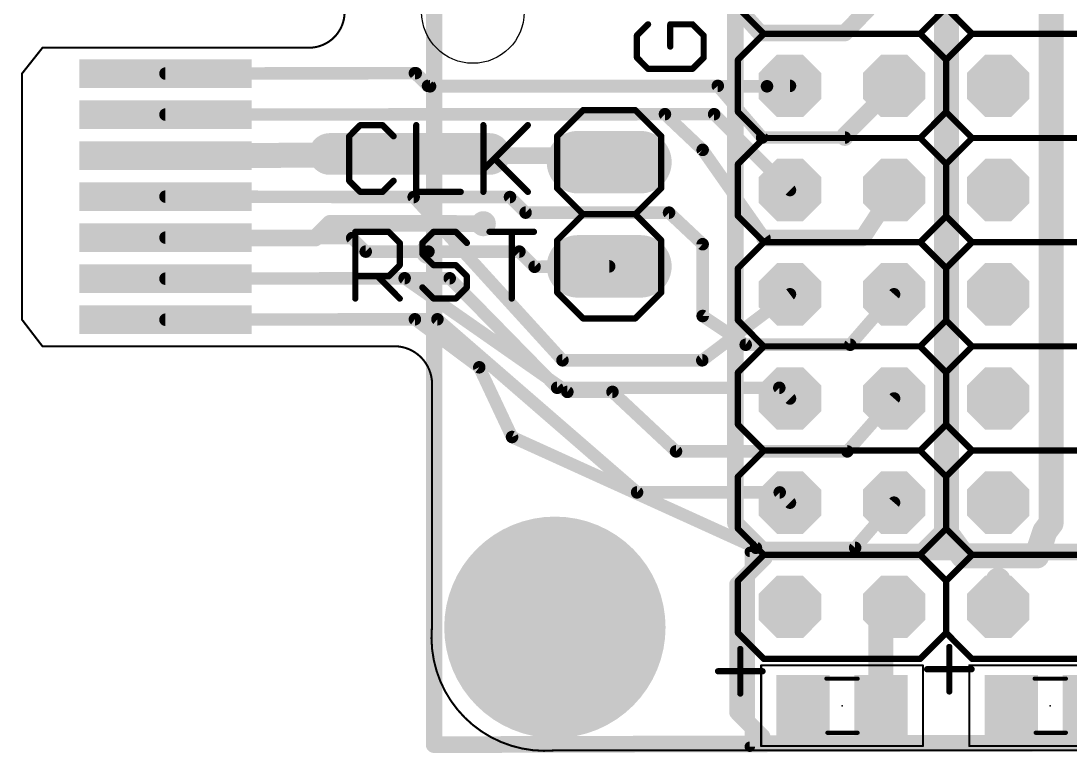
# Model space of a CAD drawing. Extents: x 0.7 to 92.9, y 0.2 to 40.4.
# Drawn here: x 0.72 to 26.31, y 0.25 to 18.09 of the extents above; entities that cross this region are included whole.
import ezdxf

# ---------------------------------------------------------------- set-up
doc = ezdxf.new("R2010")
doc.units = 0
for name, color, linetype in [('1', 14, 'CONTINUOUS'), ('16', 174, 'CONTINUOUS'), ('17', 94, 'CONTINUOUS'), ('18', 94, 'CONTINUOUS'), ('20', 178, 'CONTINUOUS'), ('21', 250, 'CONTINUOUS'), ('23', 178, 'CONTINUOUS'), ('39', 14, 'CONTINUOUS'), ('51', 250, 'CONTINUOUS')]:
    doc.layers.add(name, color=color, linetype=linetype)

# ---------------------------------------------------------------- blocks, each defined once
blk = doc.blocks.new('RECT')
blk.add_solid([(-0.5, -0.5), (0.5, -0.5), (-0.5, 0.5), (0.5, 0.5)])
blk = doc.blocks.new('OCTAGONP')
at = {"const_width": 0.5}
blk.add_lwpolyline([(-0.25, -0.1036), (-0.25, 0.1036), (-0.1036, 0.25), (0.1036, 0.25), (0.25, 0.1036), (0.25, -0.1036), (0.1036, -0.25), (-0.1036, -0.25), (-0.25, -0.1036), (-0.25, 0.1036)], dxfattribs=at)
blk = doc.blocks.new('LONGP100')
at = {"const_width": 1}
blk.add_lwpolyline([(-0.5, 0), (0.5, 0)], dxfattribs=at)
at = {"const_width": 0.5}
for points in [[(-0.5, 0.25, 1), (-0.5, -0.25)], [(0.5, -0.25, 1), (0.5, 0.25)]]:
    blk.add_lwpolyline(points, format="xyb", dxfattribs=at)
blk = doc.blocks.new('ROUNDP')
at = {"const_width": 0.5}
blk.add_lwpolyline([(0, -0.25, 1), (0, 0.25, 1), (0, -0.25)], format="xyb", dxfattribs=at)
blk = doc.blocks.new('ROUNDV')
at = {"const_width": 0.5}
blk.add_lwpolyline([(0, -0.25, 1), (0, 0.25, 1), (0, -0.25)], format="xyb", dxfattribs=at)

msp = doc.modelspace()

# ---------------------------------------------------------------- linework, layer by layer
at = {"layer": '1'}
for points, const_width in [([(23.3, 30.45), (23.3, 5.6)], 0.6096), ([(25.85, 5.85), (25.85, 30.15)], 0.6096), ([(20.82, 17.8), (22.02, 19.05)], 0.4064), ([(18.3, 18.3), (18.75, 17.8)], 0.4064), ([(18.75, 17.8), (20.82, 17.8)], 0.4064), ([(4.245, 16.81), (10.33, 16.82)], 0.3048), ([(10.33, 16.82), (10.65, 16.51)], 0.3048), ([(10.65, 16.51), (17.72, 16.51)], 0.3048), ([(17.72, 16.51), (18.8, 15.25)], 0.3048), ([(20.82, 15.31), (22.02, 16.51)], 0.4064), ([(4.245, 15.81), (16.43, 15.82)], 0.3048), ([(16.43, 15.82), (17.35, 14.95)], 0.3048), ([(18.8, 15.25), (20.82, 15.25)], 0.3048), ([(20.82, 15.25), (20.82, 15.31)], 0.4064), ([(17.35, 14.95), (18.86, 12.8)], 0.3048), ([(4.245, 14.81), (13.28, 14.81)], 0.4064), ([(13.28, 14.81), (14.91, 14.81)], 0.4064), ([(14.91, 14.81), (15.07, 14.65)], 0.4064), ([(21.25, 12.8), (22.02, 13.97)], 0.4064), ([(4.245, 13.81), (12.65, 13.8)], 0.3048), ([(12.65, 13.8), (13.03, 13.42)], 0.3048), ([(13.03, 13.42), (16.53, 13.42)], 0.3048), ([(16.53, 13.42), (17.35, 12.65)], 0.3048), ([(7.9, 12.8), (8.26, 13.16)], 0.4064), ([(8.26, 13.16), (10.74, 13.16)], 0.4064), ([(10.74, 13.16), (12, 13.15)], 0.4064), ([(4.245, 12.81), (7.9, 12.8)], 0.4064), ([(17.35, 12.65), (17.35, 10.9)], 0.3048), ([(18.86, 12.8), (21.25, 12.8)], 0.4064), ([(10.66, 12.47), (12.88, 12.47)], 0.3048), ([(12.88, 12.47), (13.25, 12.1)], 0.3048), ([(13.25, 12.1), (15.07, 12.11)], 0.3048), ([(4.245, 11.81), (10.08, 11.82)], 0.3048), ([(10.08, 11.82), (14.05, 9.05)], 0.3048), ([(20.95, 10.2), (22.02, 11.43)], 0.3048), ([(17.35, 10.9), (18.4, 10.2)], 0.3048), ([(4.245, 10.81), (10.33, 10.82)], 0.3048), ([(10.33, 10.82), (11.9, 9.65)], 0.3048), ([(18.4, 10.2), (20.95, 10.2)], 0.3048), ([(11.9, 9.65), (12.7, 7.95)], 0.3048), ([(14.05, 9.05), (15.15, 9.05)], 0.3048), ([(15.15, 9.05), (16.7, 7.6)], 0.3048), ([(20.88, 7.6), (22.02, 8.89)], 0.3048), ([(12.7, 7.95), (18.65, 5.25)], 0.3048), ([(16.7, 7.6), (20.88, 7.6)], 0.3048), ([(21.07, 5.25), (22.02, 6.35)], 0.3048), ([(25.85, 5.85), (25.7, 5.65)], 0.6096), ([(23.7, 5.05), (23.3, 5.6)], 0.6096), ([(25.7, 5.65), (25.5, 5.05)], 0.6096), ([(18.5, 5.15), (43.88, 5.25)], 0.254), ([(18.65, 5.25), (21.07, 5.25)], 0.3048), ([(18.5, 0.4), (18.5, 5.15)], 0.254), ([(25.5, 5.05), (23.7, 5.05)], 0.6096), ([(24.56, 3.81), (24.56, 4.46)], 0.6096), ([(21.7, 3.49), (22.02, 3.81)], 0.6096), ([(21.7, 1.4), (21.7, 3.49)], 0.6096), ([(43.88, 0.5), (18.5, 0.4)], 0.254)]:
    msp.add_lwpolyline(points, dxfattribs=dict(at, const_width=const_width))
for points, const_width in [([(18.75, 17.9016, 1), (18.75, 17.6984)], 0.2032), ([(18.6745, 17.732, 1), (18.8255, 17.868)], 0.2032), ([(20.7467, 17.8704, 1), (20.8933, 17.7296)], 0.2032), ([(20.82, 17.6984, 1), (20.82, 17.9016)], 0.2032), ([(4.2449, 16.8862, 1), (4.2451, 16.7338)], 0.1524), ([(10.383, 16.8747, 1), (10.277, 16.7653)], 0.1524), ([(10.3301, 16.7438, 1), (10.3299, 16.8962)], 0.1524), ([(10.65, 16.5862, 1), (10.65, 16.4338)], 0.1524), ([(10.597, 16.4553, 1), (10.703, 16.5647)], 0.1524), ([(17.7779, 16.5596, 1), (17.6621, 16.4604)], 0.1524), ([(17.72, 16.4338, 1), (17.72, 16.5862)], 0.1524), ([(22.0918, 16.4382, 1), (21.9482, 16.5818)], 0.2032), ([(4.2449, 15.8862, 1), (4.2451, 15.7338)], 0.1524), ([(16.4824, 15.8754, 1), (16.3776, 15.7646)], 0.1524), ([(16.4301, 15.7438, 1), (16.4299, 15.8962)], 0.1524), ([(18.8, 15.3262, 1), (18.8, 15.1738)], 0.1524), ([(18.7421, 15.2004, 1), (18.8579, 15.2996)], 0.1524), ([(20.9216, 15.31, 1), (20.7184, 15.31)], 0.2032), ([(20.7482, 15.3818, 1), (20.8918, 15.2382)], 0.2032), ([(20.82, 15.1738, 1), (20.82, 15.3262)], 0.1524), ([(17.4124, 14.9938, 1), (17.2876, 14.9062)], 0.1524), ([(20.7184, 15.25, 1), (20.9216, 15.25)], 0.2032), ([(4.245, 14.9116, 1), (4.245, 14.7084)], 0.2032), ([(13.28, 14.9116, 1), (13.28, 14.7084)], 0.2032), ([(13.28, 14.7084, 1), (13.28, 14.9116)], 0.2032), ([(14.9818, 14.8818, 1), (14.8382, 14.7382)], 0.2032), ([(14.91, 14.7084, 1), (14.91, 14.9116)], 0.2032), ([(17.2976, 14.8946, 1), (17.4024, 15.0054)], 0.1524), ([(14.9982, 14.5782, 1), (15.1418, 14.7218)], 0.2032), ([(22.1049, 13.9141, 1), (21.9351, 14.0259)], 0.2032), ([(4.2451, 13.8862, 1), (4.2449, 13.7338)], 0.1524), ([(12.7039, 13.8539, 1), (12.5961, 13.7461)], 0.1524), ([(12.6499, 13.7238, 1), (12.6501, 13.8762)], 0.1524), ([(13.03, 13.4962, 1), (13.03, 13.3438)], 0.1524), ([(16.5822, 13.4755, 1), (16.4778, 13.3645)], 0.1524), ([(16.53, 13.3438, 1), (16.53, 13.4962)], 0.1524), ([(8.26, 13.2616, 1), (8.26, 13.0584)], 0.2032), ([(8.3318, 13.0882, 1), (8.1882, 13.2318)], 0.2032), ([(10.7408, 13.2616, 1), (10.7392, 13.0584)], 0.2032), ([(10.74, 13.0584, 1), (10.74, 13.2616)], 0.2032), ([(11.9992, 13.0484, 1), (12.0008, 13.2516)], 0.2032), ([(12.9761, 13.3661, 1), (13.0839, 13.4739)], 0.1524), ([(4.2453, 12.9116, 1), (4.2447, 12.7084)], 0.2032), ([(7.8282, 12.8718, 1), (7.9718, 12.7282)], 0.2032), ([(7.8997, 12.6984, 1), (7.9003, 12.9016)], 0.2032), ([(17.4262, 12.65, 1), (17.2738, 12.65)], 0.1524), ([(18.86, 12.9016, 1), (18.86, 12.6984)], 0.2032), ([(18.7976, 12.7562, 1), (18.9224, 12.8438)], 0.1524), ([(21.1651, 12.8559, 1), (21.3349, 12.7441)], 0.2032), ([(21.25, 12.6984, 1), (21.25, 12.9016)], 0.2032), ([(10.66, 12.5462, 1), (10.66, 12.3938)], 0.1524), ([(12.9339, 12.5239, 1), (12.8261, 12.4161)], 0.1524), ([(12.88, 12.3938, 1), (12.88, 12.5462)], 0.1524), ([(17.2978, 12.5945, 1), (17.4022, 12.7055)], 0.1524), ([(13.2496, 12.1762, 1), (13.2504, 12.0238)], 0.1524), ([(13.1961, 12.0461, 1), (13.3039, 12.1539)], 0.1524), ([(15.0704, 12.0338, 1), (15.0696, 12.1862)], 0.1524), ([(4.2449, 11.8862, 1), (4.2451, 11.7338)], 0.1524), ([(10.1236, 11.8825, 1), (10.0364, 11.7575)], 0.1524), ([(10.0801, 11.7438, 1), (10.0799, 11.8962)], 0.1524), ([(22.0775, 11.38, 1), (21.9625, 11.48)], 0.1524), ([(17.3923, 10.9634, 1), (17.3077, 10.8366)], 0.1524), ([(4.2449, 10.8862, 1), (4.2451, 10.7338)], 0.1524), ([(10.3755, 10.8811, 1), (10.2845, 10.7589)], 0.1524), ([(10.3301, 10.7438, 1), (10.3299, 10.8962)], 0.1524), ([(17.2738, 10.9, 1), (17.4262, 10.9)], 0.1524), ([(18.4, 10.2762, 1), (18.4, 10.1238)], 0.1524), ([(18.3577, 10.1366, 1), (18.4423, 10.2634)], 0.1524), ([(20.8925, 10.25, 1), (21.0075, 10.15)], 0.1524), ([(20.95, 10.1238, 1), (20.95, 10.2762)], 0.1524), ([(11.9689, 9.6824, 1), (11.8311, 9.6176)], 0.1524), ([(11.8545, 9.5889, 1), (11.9455, 9.7111)], 0.1524), ([(14.05, 9.1262, 1), (14.05, 8.9738)], 0.1524), ([(14.0064, 8.9875, 1), (14.0936, 9.1125)], 0.1524), ([(15.2021, 9.1056, 1), (15.0979, 8.9944)], 0.1524), ([(15.15, 8.9738, 1), (15.15, 9.1262)], 0.1524), ([(22.0771, 8.8395, 1), (21.9629, 8.9405)], 0.1524), ([(12.7315, 8.0194, 1), (12.6685, 7.8806)], 0.1524), ([(12.6311, 7.9176, 1), (12.7689, 7.9824)], 0.1524), ([(16.7, 7.6762, 1), (16.7, 7.5238)], 0.1524), ([(16.6479, 7.5444, 1), (16.7521, 7.6556)], 0.1524), ([(20.8229, 7.6505, 1), (20.9371, 7.5495)], 0.1524), ([(20.88, 7.5238, 1), (20.88, 7.6762)], 0.1524), ([(22.0777, 6.3002, 1), (21.9623, 6.3998)], 0.1524), ([(25.9719, 5.7586, 1), (25.7281, 5.9414)], 0.3048), ([(23.4233, 5.6896, 1), (23.1767, 5.5104)], 0.3048), ([(25.5781, 5.7414, 1), (25.8219, 5.5586)], 0.3048), ([(25.8446, 5.6018, 1), (25.5554, 5.6982)], 0.3048), ([(25.6976, 5.85, 1), (26.0024, 5.85)], 0.3048), ([(23.1476, 5.6, 1), (23.4524, 5.6)], 0.3048), ([(18.65, 5.3262, 1), (18.65, 5.1738)], 0.1524), ([(18.6185, 5.1806, 1), (18.6815, 5.3194)], 0.1524), ([(21.0123, 5.2998, 1), (21.1277, 5.2002)], 0.1524), ([(21.07, 5.1738, 1), (21.07, 5.3262)], 0.1524), ([(18.4997, 5.2135, 1), (18.5003, 5.0865)], 0.127), ([(18.5635, 5.15, 1), (18.4365, 5.15)], 0.127), ([(23.7, 5.2024, 1), (23.7, 4.8976)], 0.3048), ([(23.5767, 4.9604, 1), (23.8233, 5.1396)], 0.3048), ([(25.3554, 5.0982, 1), (25.6446, 5.0018)], 0.3048), ([(25.5, 4.8976, 1), (25.5, 5.2024)], 0.3048), ([(24.7124, 4.46, 1), (24.4076, 4.46)], 0.3048), ([(22.1278, 3.7022, 1), (21.9122, 3.9178)], 0.3048), ([(24.4076, 3.81, 1), (24.7124, 3.81)], 0.3048), ([(21.5922, 3.5978, 1), (21.8078, 3.3822)], 0.3048), ([(21.8524, 3.49, 1), (21.5476, 3.49)], 0.3048), ([(21.5476, 1.4, 1), (21.8524, 1.4)], 0.3048), ([(18.4997, 0.4635, 1), (18.5003, 0.3365)], 0.127), ([(18.4365, 0.4, 1), (18.5635, 0.4)], 0.127)]:
    msp.add_lwpolyline(points, format="xyb", dxfattribs=dict(at, const_width=const_width))
at = {"layer": '16'}
for points, const_width in [([(10.8, 0.45), (10.8, 39.85)], 0.4064), ([(4.245, 16.81), (10.35, 16.82)], 0.3048), ([(10.35, 16.82), (10.7, 16.5)], 0.3048), ([(10.7, 16.5), (18.92, 16.5)], 0.3048), ([(18.92, 16.5), (19.48, 16.51)], 0.3048), ([(4.245, 15.81), (17.63, 15.82)], 0.3048), ([(17.63, 15.82), (19.48, 13.97)], 0.3048), ([(8.25, 14.85), (12.15, 14.85)], 1.016), ([(4.245, 14.81), (8.22, 14.82)], 0.6096), ([(8.22, 14.82), (8.25, 14.85)], 0.6096), ([(4.245, 13.81), (10.3, 13.8)], 0.3048), ([(10.3, 13.8), (13.93, 9.82)], 0.3048), ([(4.245, 12.81), (8.8, 12.8)], 0.3048), ([(8.8, 12.8), (9.13, 12.47)], 0.3048), ([(9.13, 12.47), (10.66, 12.47)], 0.3048), ([(4.245, 11.81), (11.18, 11.82)], 0.3048), ([(11.18, 11.82), (13.8, 9.15)], 0.3048), ([(17.34, 9.82), (19.48, 11.43)], 0.3048), ([(4.245, 10.81), (10.88, 10.82)], 0.3048), ([(10.88, 10.82), (15.75, 6.6)], 0.3048), ([(13.93, 9.82), (17.34, 9.82)], 0.3048), ([(13.8, 9.15), (19.22, 9.15)], 0.3048), ([(19.22, 9.15), (19.48, 8.89)], 0.3048), ([(15.75, 6.6), (19.23, 6.6)], 0.3048), ([(19.23, 6.6), (19.48, 6.35)], 0.3048), ([(50.6, 0.55), (10.8, 0.45)], 0.4064)]:
    msp.add_lwpolyline(points, dxfattribs=dict(at, const_width=const_width))
for points, const_width in [([(4.2449, 16.8862, 1), (4.2451, 16.7338)], 0.1524), ([(10.4014, 16.8762, 1), (10.2986, 16.7638)], 0.1524), ([(10.3501, 16.7438, 1), (10.3499, 16.8962)], 0.1524), ([(10.7, 16.5762, 1), (10.7, 16.4238)], 0.1524), ([(18.9186, 16.5762, 1), (18.9214, 16.4238)], 0.1524), ([(18.92, 16.4238, 1), (18.92, 16.5762)], 0.1524), ([(19.4814, 16.4338, 1), (19.4786, 16.5862)], 0.1524), ([(10.6486, 16.4438, 1), (10.7514, 16.5562)], 0.1524), ([(4.2449, 15.8862, 1), (4.2451, 15.7338)], 0.1524), ([(17.6839, 15.8739, 1), (17.5761, 15.7661)], 0.1524), ([(17.6301, 15.7438, 1), (17.6299, 15.8962)], 0.1524), ([(8.25, 15.104, 1), (8.25, 14.596)], 0.508), ([(12.15, 14.596, 1), (12.15, 15.104)], 0.508), ([(4.2446, 14.9624, 1), (4.2454, 14.6576)], 0.3048), ([(8.3578, 14.7422, 1), (8.1422, 14.9578)], 0.3048), ([(8.2204, 14.6676, 1), (8.2196, 14.9724)], 0.3048), ([(8.1122, 14.9278, 1), (8.3278, 14.7122)], 0.3048), ([(19.4261, 13.9161, 1), (19.5339, 14.0239)], 0.1524), ([(4.2451, 13.8862, 1), (4.2449, 13.7338)], 0.1524), ([(10.3563, 13.8513, 1), (10.2437, 13.7487)], 0.1524), ([(10.2999, 13.7238, 1), (10.3001, 13.8762)], 0.1524), ([(4.2452, 12.8862, 1), (4.2448, 12.7338)], 0.1524), ([(8.8539, 12.8539, 1), (8.7461, 12.7461)], 0.1524), ([(8.7998, 12.7238, 1), (8.8002, 12.8762)], 0.1524), ([(9.13, 12.5462, 1), (9.13, 12.3938)], 0.1524), ([(9.0761, 12.4161, 1), (9.1839, 12.5239)], 0.1524), ([(10.66, 12.3938, 1), (10.66, 12.5462)], 0.1524), ([(4.2449, 11.8862, 1), (4.2451, 11.7338)], 0.1524), ([(11.2344, 11.8734, 1), (11.1256, 11.7666)], 0.1524), ([(11.1801, 11.7438, 1), (11.1799, 11.8962)], 0.1524), ([(19.5258, 11.3691, 1), (19.4342, 11.4909)], 0.1524), ([(4.2449, 10.8862, 1), (4.2451, 10.7338)], 0.1524), ([(10.9299, 10.8776, 1), (10.8301, 10.7624)], 0.1524), ([(10.8801, 10.7438, 1), (10.8799, 10.8962)], 0.1524), ([(13.93, 9.8962, 1), (13.93, 9.7438)], 0.1524), ([(13.8737, 9.7687, 1), (13.9863, 9.8713)], 0.1524), ([(17.2942, 9.8809, 1), (17.3858, 9.7591)], 0.1524), ([(17.34, 9.7438, 1), (17.34, 9.8962)], 0.1524), ([(13.8, 9.2262, 1), (13.8, 9.0738)], 0.1524), ([(13.7456, 9.0966, 1), (13.8544, 9.2034)], 0.1524), ([(19.2739, 9.2039, 1), (19.1661, 9.0961)], 0.1524), ([(19.22, 9.0738, 1), (19.22, 9.2262)], 0.1524), ([(19.4261, 8.8361, 1), (19.5339, 8.9439)], 0.1524), ([(15.75, 6.6762, 1), (15.75, 6.5238)], 0.1524), ([(15.7001, 6.5424, 1), (15.7999, 6.6576)], 0.1524), ([(19.2839, 6.6539, 1), (19.1761, 6.5461)], 0.1524), ([(19.23, 6.5238, 1), (19.23, 6.6762)], 0.1524), ([(19.4261, 6.2961, 1), (19.5339, 6.4039)], 0.1524), ([(10.7997, 0.5516, 1), (10.8003, 0.3484)], 0.2032), ([(10.6984, 0.45, 1), (10.9016, 0.45)], 0.2032)]:
    msp.add_lwpolyline(points, format="xyb", dxfattribs=dict(at, const_width=const_width))
at = {"layer": '20'}
for points, const_width in [([(7.745, 17.44, 1), (7.745, 19.18)], 0.05), ([(1.245, 17.4525, 1), (1.245, 17.4275)], 0.025), ([(1.2548, 17.4322, 1), (1.2352, 17.4478)], 0.025), ([(7.745, 17.4525, 1), (7.745, 17.4275)], 0.025), ([(7.745, 17.4275, 1), (7.745, 17.4525)], 0.025), ([(0.7575, 16.81, 1), (0.7325, 16.81)], 0.025), ([(0.7352, 16.8178, 1), (0.7548, 16.8022)], 0.025), ([(0.7549, 10.8176, 1), (0.7351, 10.8024)], 0.025), ([(0.7325, 10.81, 1), (0.7575, 10.81)], 0.025), ([(1.245, 10.1725, 1), (1.245, 10.1475)], 0.025), ([(1.2351, 10.1524, 1), (1.2549, 10.1676)], 0.025), ([(10.745, 9.16, 0.4663), (9.745, 10.16)], 0.05), ([(9.7439, 10.1725, 1), (9.7461, 10.1475)], 0.025), ([(9.745, 10.1475, 1), (9.745, 10.1725)], 0.025), ([(10.7575, 9.16, 1), (10.7325, 9.16)], 0.025), ([(10.7325, 9.1611, 1), (10.7575, 9.1589)], 0.025), ([(10.745, 3.31, 0.4663), (13.745, 0.31)], 0.05), ([(10.7575, 3.3089, 1), (10.7325, 3.3111)], 0.025), ([(10.7325, 3.31, 1), (10.7575, 3.31)], 0.025), ([(13.745, 0.3225, 1), (13.745, 0.2975)], 0.025), ([(13.7461, 0.2975, 1), (13.7439, 0.3225)], 0.025)]:
    msp.add_lwpolyline(points, format="xyb", dxfattribs=dict(at, const_width=const_width))
at = {"layer": '20', "const_width": 0.05}
for points in [[(1.245, 17.44), (0.745, 16.81)], [(7.745, 17.44), (1.245, 17.44)], [(0.745, 16.81), (0.745, 10.81)], [(0.745, 10.81), (1.245, 10.16)], [(1.245, 10.16), (9.745, 10.16)], [(10.745, 9.16), (10.745, 3.31)], [(13.745, 0.31), (47.535, 0.31)]]:
    msp.add_lwpolyline(points, dxfattribs=at)
at = {"layer": '20'}
msp.add_circle((11.745, 18.31), 1.25, dxfattribs=at)
at = {"layer": '21', "const_width": 0.1524}
for points in [[(18.845, 17.78), (18.21, 18.415)], [(22.655, 17.78), (23.29, 18.415)], [(23.925, 17.78), (23.29, 18.415)], [(18.21, 17.145), (18.845, 17.78)], [(18.845, 17.78), (22.655, 17.78)], [(23.29, 17.145), (22.655, 17.78)], [(23.29, 17.145), (23.925, 17.78)], [(23.925, 17.78), (27.735, 17.78)], [(18.21, 15.875), (18.21, 17.145)], [(23.29, 15.875), (23.29, 17.145)], [(23.29, 15.875), (23.29, 17.145)], [(13.8, 15.285), (14.435, 15.92)], [(14.435, 15.92), (15.705, 15.92)], [(15.705, 15.92), (16.34, 15.285)], [(18.845, 15.24), (18.21, 15.875)], [(22.655, 15.24), (23.29, 15.875)], [(23.925, 15.24), (23.29, 15.875)], [(13.8, 14.015), (13.8, 15.285)], [(16.34, 15.285), (16.34, 14.015)], [(18.21, 14.605), (18.845, 15.24)], [(18.845, 15.24), (22.655, 15.24)], [(23.29, 14.605), (22.655, 15.24)], [(23.29, 14.605), (23.925, 15.24)], [(23.925, 15.24), (27.735, 15.24)], [(18.21, 13.335), (18.21, 14.605)], [(23.29, 13.335), (23.29, 14.605)], [(23.29, 13.335), (23.29, 14.605)], [(14.435, 13.38), (13.8, 14.015)], [(16.34, 14.015), (15.705, 13.38)], [(13.8, 12.745), (14.435, 13.38)], [(14.435, 13.38), (15.705, 13.38)], [(15.705, 13.38), (16.34, 12.745)], [(18.845, 12.7), (18.21, 13.335)], [(22.655, 12.7), (23.29, 13.335)], [(23.925, 12.7), (23.29, 13.335)], [(13.8, 11.475), (13.8, 12.745)], [(16.34, 12.745), (16.34, 11.475)], [(18.21, 12.065), (18.845, 12.7)], [(18.845, 12.7), (22.655, 12.7)], [(23.29, 12.065), (22.655, 12.7)], [(23.29, 12.065), (23.925, 12.7)], [(23.925, 12.7), (27.735, 12.7)], [(18.21, 10.795), (18.21, 12.065)], [(23.29, 10.795), (23.29, 12.065)], [(23.29, 10.795), (23.29, 12.065)], [(13.8, 11.475), (14.435, 10.84)], [(15.705, 10.84), (16.34, 11.475)], [(14.435, 10.84), (15.705, 10.84)], [(18.845, 10.16), (18.21, 10.795)], [(22.655, 10.16), (23.29, 10.795)], [(23.925, 10.16), (23.29, 10.795)], [(18.21, 9.525), (18.845, 10.16)], [(18.845, 10.16), (22.655, 10.16)], [(23.29, 9.525), (22.655, 10.16)], [(23.29, 9.525), (23.925, 10.16)], [(23.925, 10.16), (27.735, 10.16)], [(18.21, 8.255), (18.21, 9.525)], [(23.29, 8.255), (23.29, 9.525)], [(23.29, 8.255), (23.29, 9.525)], [(18.845, 7.62), (18.21, 8.255)], [(22.655, 7.62), (23.29, 8.255)], [(23.925, 7.62), (23.29, 8.255)], [(18.21, 6.985), (18.845, 7.62)], [(18.845, 7.62), (22.655, 7.62)], [(23.29, 6.985), (22.655, 7.62)], [(23.29, 6.985), (23.925, 7.62)], [(23.925, 7.62), (27.735, 7.62)], [(18.21, 5.715), (18.21, 6.985)], [(23.29, 5.715), (23.29, 6.985)], [(23.29, 5.715), (23.29, 6.985)], [(18.845, 5.08), (18.21, 5.715)], [(22.655, 5.08), (23.29, 5.715)], [(23.925, 5.08), (23.29, 5.715)], [(18.21, 4.445), (18.845, 5.08)], [(18.845, 5.08), (22.655, 5.08)], [(23.29, 4.445), (22.655, 5.08)], [(23.29, 4.445), (23.925, 5.08)], [(23.925, 5.08), (27.735, 5.08)], [(18.21, 3.175), (18.21, 4.445)], [(23.29, 3.175), (23.29, 4.445)], [(23.29, 3.175), (23.29, 4.445)], [(18.845, 2.54), (18.21, 3.175)], [(22.655, 2.54), (23.29, 3.175)], [(23.925, 2.54), (23.29, 3.175)], [(22.655, 2.54), (18.845, 2.54)], [(27.735, 2.54), (23.925, 2.54)]]:
    msp.add_lwpolyline(points, dxfattribs=at)
at = {"layer": '21', "const_width": 0.0762}
for points in [[(18.845, 17.8181, 1), (18.845, 17.7419)], [(18.8719, 17.7531, 1), (18.8181, 17.8069)], [(18.8181, 17.7531, 1), (18.8719, 17.8069)], [(22.6819, 17.8069, 1), (22.6281, 17.7531)], [(22.6281, 17.8069, 1), (22.6819, 17.7531)], [(22.655, 17.7419, 1), (22.655, 17.8181)], [(23.925, 17.8181, 1), (23.925, 17.7419)], [(23.9519, 17.7531, 1), (23.8981, 17.8069)], [(23.8981, 17.7531, 1), (23.9519, 17.8069)], [(18.2481, 17.145, 1), (18.1719, 17.145)], [(18.1831, 17.1719, 1), (18.2369, 17.1181)], [(23.3281, 17.145, 1), (23.2519, 17.145)], [(23.3281, 17.145, 1), (23.2519, 17.145)], [(23.2631, 17.1719, 1), (23.3169, 17.1181)], [(23.2631, 17.1181, 1), (23.3169, 17.1719)], [(14.435, 15.9581, 1), (14.435, 15.8819)], [(14.4619, 15.8931, 1), (14.4081, 15.9469)], [(15.7319, 15.9469, 1), (15.6781, 15.8931)], [(15.705, 15.8819, 1), (15.705, 15.9581)], [(18.1719, 15.875, 1), (18.2481, 15.875)], [(18.2369, 15.9019, 1), (18.1831, 15.8481)], [(23.2519, 15.875, 1), (23.3281, 15.875)], [(23.2519, 15.875, 1), (23.3281, 15.875)], [(23.3169, 15.9019, 1), (23.2631, 15.8481)], [(23.3169, 15.8481, 1), (23.2631, 15.9019)], [(13.8381, 15.285, 1), (13.7619, 15.285)], [(16.3781, 15.285, 1), (16.3019, 15.285)], [(13.7731, 15.3119, 1), (13.8269, 15.2581)], [(16.3131, 15.2581, 1), (16.3669, 15.3119)], [(18.845, 15.2781, 1), (18.845, 15.2019)], [(18.8719, 15.2131, 1), (18.8181, 15.2669)], [(18.8181, 15.2131, 1), (18.8719, 15.2669)], [(22.6819, 15.2669, 1), (22.6281, 15.2131)], [(22.6281, 15.2669, 1), (22.6819, 15.2131)], [(22.655, 15.2019, 1), (22.655, 15.2781)], [(23.925, 15.2781, 1), (23.925, 15.2019)], [(23.9519, 15.2131, 1), (23.8981, 15.2669)], [(23.8981, 15.2131, 1), (23.9519, 15.2669)], [(18.2481, 14.605, 1), (18.1719, 14.605)], [(18.1831, 14.6319, 1), (18.2369, 14.5781)], [(23.3281, 14.605, 1), (23.2519, 14.605)], [(23.3281, 14.605, 1), (23.2519, 14.605)], [(23.2631, 14.6319, 1), (23.3169, 14.5781)], [(23.2631, 14.5781, 1), (23.3169, 14.6319)], [(13.8269, 14.0419, 1), (13.7731, 13.9881)], [(16.3669, 13.9881, 1), (16.3131, 14.0419)], [(13.7619, 14.015, 1), (13.8381, 14.015)], [(16.3019, 14.015, 1), (16.3781, 14.015)], [(14.435, 13.4181, 1), (14.435, 13.3419)], [(14.4619, 13.3531, 1), (14.4081, 13.4069)], [(14.4081, 13.3531, 1), (14.4619, 13.4069)], [(15.7319, 13.4069, 1), (15.6781, 13.3531)], [(15.6781, 13.4069, 1), (15.7319, 13.3531)], [(15.705, 13.3419, 1), (15.705, 13.4181)], [(18.1719, 13.335, 1), (18.2481, 13.335)], [(18.2369, 13.3619, 1), (18.1831, 13.3081)], [(23.2519, 13.335, 1), (23.3281, 13.335)], [(23.2519, 13.335, 1), (23.3281, 13.335)], [(23.3169, 13.3619, 1), (23.2631, 13.3081)], [(23.3169, 13.3081, 1), (23.2631, 13.3619)], [(13.8381, 12.745, 1), (13.7619, 12.745)], [(13.7731, 12.7719, 1), (13.8269, 12.7181)], [(16.3781, 12.745, 1), (16.3019, 12.745)], [(16.3131, 12.7181, 1), (16.3669, 12.7719)], [(18.845, 12.7381, 1), (18.845, 12.6619)], [(18.8719, 12.6731, 1), (18.8181, 12.7269)], [(18.8181, 12.6731, 1), (18.8719, 12.7269)], [(22.6819, 12.7269, 1), (22.6281, 12.6731)], [(22.6281, 12.7269, 1), (22.6819, 12.6731)], [(22.655, 12.6619, 1), (22.655, 12.7381)], [(23.925, 12.7381, 1), (23.925, 12.6619)], [(23.9519, 12.6731, 1), (23.8981, 12.7269)], [(23.8981, 12.6731, 1), (23.9519, 12.7269)], [(18.2481, 12.065, 1), (18.1719, 12.065)], [(18.1831, 12.0919, 1), (18.2369, 12.0381)], [(23.3281, 12.065, 1), (23.2519, 12.065)], [(23.3281, 12.065, 1), (23.2519, 12.065)], [(23.2631, 12.0919, 1), (23.3169, 12.0381)], [(23.2631, 12.0381, 1), (23.3169, 12.0919)], [(13.8269, 11.5019, 1), (13.7731, 11.4481)], [(16.3669, 11.4481, 1), (16.3131, 11.5019)], [(13.7619, 11.475, 1), (13.8381, 11.475)], [(16.3019, 11.475, 1), (16.3781, 11.475)], [(14.435, 10.8781, 1), (14.435, 10.8019)], [(14.4081, 10.8131, 1), (14.4619, 10.8669)], [(15.6781, 10.8669, 1), (15.7319, 10.8131)], [(15.705, 10.8019, 1), (15.705, 10.8781)], [(18.1719, 10.795, 1), (18.2481, 10.795)], [(18.2369, 10.8219, 1), (18.1831, 10.7681)], [(23.2519, 10.795, 1), (23.3281, 10.795)], [(23.2519, 10.795, 1), (23.3281, 10.795)], [(23.3169, 10.8219, 1), (23.2631, 10.7681)], [(23.3169, 10.7681, 1), (23.2631, 10.8219)], [(18.845, 10.1981, 1), (18.845, 10.1219)], [(18.8719, 10.1331, 1), (18.8181, 10.1869)], [(18.8181, 10.1331, 1), (18.8719, 10.1869)], [(22.6819, 10.1869, 1), (22.6281, 10.1331)], [(22.6281, 10.1869, 1), (22.6819, 10.1331)], [(22.655, 10.1219, 1), (22.655, 10.1981)], [(23.925, 10.1981, 1), (23.925, 10.1219)], [(23.9519, 10.1331, 1), (23.8981, 10.1869)], [(23.8981, 10.1331, 1), (23.9519, 10.1869)], [(18.2481, 9.525, 1), (18.1719, 9.525)], [(18.1831, 9.5519, 1), (18.2369, 9.4981)], [(23.3281, 9.525, 1), (23.2519, 9.525)], [(23.3281, 9.525, 1), (23.2519, 9.525)], [(23.2631, 9.5519, 1), (23.3169, 9.4981)], [(23.2631, 9.4981, 1), (23.3169, 9.5519)], [(18.1719, 8.255, 1), (18.2481, 8.255)], [(18.2369, 8.2819, 1), (18.1831, 8.2281)], [(23.2519, 8.255, 1), (23.3281, 8.255)], [(23.2519, 8.255, 1), (23.3281, 8.255)], [(23.3169, 8.2819, 1), (23.2631, 8.2281)], [(23.3169, 8.2281, 1), (23.2631, 8.2819)], [(18.845, 7.6581, 1), (18.845, 7.5819)], [(18.8719, 7.5931, 1), (18.8181, 7.6469)], [(18.8181, 7.5931, 1), (18.8719, 7.6469)], [(22.6819, 7.6469, 1), (22.6281, 7.5931)], [(22.6281, 7.6469, 1), (22.6819, 7.5931)], [(22.655, 7.5819, 1), (22.655, 7.6581)], [(23.925, 7.6581, 1), (23.925, 7.5819)], [(23.9519, 7.5931, 1), (23.8981, 7.6469)], [(23.8981, 7.5931, 1), (23.9519, 7.6469)], [(18.2481, 6.985, 1), (18.1719, 6.985)], [(18.1831, 7.0119, 1), (18.2369, 6.9581)], [(23.3281, 6.985, 1), (23.2519, 6.985)], [(23.3281, 6.985, 1), (23.2519, 6.985)], [(23.2631, 7.0119, 1), (23.3169, 6.9581)], [(23.2631, 6.9581, 1), (23.3169, 7.0119)], [(18.1719, 5.715, 1), (18.2481, 5.715)], [(18.2369, 5.7419, 1), (18.1831, 5.6881)], [(23.2519, 5.715, 1), (23.3281, 5.715)], [(23.2519, 5.715, 1), (23.3281, 5.715)], [(23.3169, 5.7419, 1), (23.2631, 5.6881)], [(23.3169, 5.6881, 1), (23.2631, 5.7419)], [(18.845, 5.1181, 1), (18.845, 5.0419)], [(18.8719, 5.0531, 1), (18.8181, 5.1069)], [(18.8181, 5.0531, 1), (18.8719, 5.1069)], [(22.6819, 5.1069, 1), (22.6281, 5.0531)], [(22.6281, 5.1069, 1), (22.6819, 5.0531)], [(22.655, 5.0419, 1), (22.655, 5.1181)], [(23.925, 5.1181, 1), (23.925, 5.0419)], [(23.9519, 5.0531, 1), (23.8981, 5.1069)], [(23.8981, 5.0531, 1), (23.9519, 5.1069)], [(18.2481, 4.445, 1), (18.1719, 4.445)], [(18.1831, 4.4719, 1), (18.2369, 4.4181)], [(23.3281, 4.445, 1), (23.2519, 4.445)], [(23.3281, 4.445, 1), (23.2519, 4.445)], [(23.2631, 4.4719, 1), (23.3169, 4.4181)], [(23.2631, 4.4181, 1), (23.3169, 4.4719)], [(18.1719, 3.175, 1), (18.2481, 3.175)], [(18.2369, 3.2019, 1), (18.1831, 3.1481)], [(23.2519, 3.175, 1), (23.3281, 3.175)], [(23.2519, 3.175, 1), (23.3281, 3.175)], [(23.3169, 3.2019, 1), (23.2631, 3.1481)], [(23.3169, 3.1481, 1), (23.2631, 3.2019)], [(18.845, 2.5781, 1), (18.845, 2.5019)], [(18.8181, 2.5131, 1), (18.8719, 2.5669)], [(22.6281, 2.5669, 1), (22.6819, 2.5131)], [(22.655, 2.5019, 1), (22.655, 2.5781)], [(23.925, 2.5781, 1), (23.925, 2.5019)], [(23.8981, 2.5131, 1), (23.9519, 2.5669)]]:
    msp.add_lwpolyline(points, format="xyb", dxfattribs=at)
at = {"layer": '23'}
for p in [(15.07, 13.38), (20.75, 1.4), (25.83, 1.4)]:
    msp.add_point(p, dxfattribs=at)
at = {"layer": '39', "const_width": 0.0508}
for points in [[(18.777, 2.383), (22.723, 2.383)], [(18.777, 0.417), (18.777, 2.383)], [(22.723, 2.383), (22.723, 0.417)], [(23.857, 2.383), (27.803, 2.383)], [(23.857, 0.417), (23.857, 2.383)], [(22.723, 0.417), (18.777, 0.417)], [(27.803, 0.417), (23.857, 0.417)]]:
    msp.add_lwpolyline(points, dxfattribs=at)
at = {"layer": '39', "const_width": 0.0254}
for points in [[(18.777, 2.3957, 1), (18.777, 2.3703)], [(18.7897, 2.383, 1), (18.7643, 2.383)], [(22.7357, 2.383, 1), (22.7103, 2.383)], [(22.723, 2.3703, 1), (22.723, 2.3957)], [(23.857, 2.3957, 1), (23.857, 2.3703)], [(23.8697, 2.383, 1), (23.8443, 2.383)], [(18.777, 0.4297, 1), (18.777, 0.4043)], [(18.7643, 0.417, 1), (18.7897, 0.417)], [(22.7103, 0.417, 1), (22.7357, 0.417)], [(22.723, 0.4043, 1), (22.723, 0.4297)], [(23.857, 0.4297, 1), (23.857, 0.4043)], [(23.8443, 0.417, 1), (23.8697, 0.417)]]:
    msp.add_lwpolyline(points, format="xyb", dxfattribs=at)
at = {"layer": '51'}
for points, const_width in [([(23.35, 5.8), (23.35, 34.95)], 0.4064), ([(18.15, 34.8), (18.15, 5.85)], 0.4064), ([(16.018, 18.0109), (15.7468, 17.7397)], 0.1524), ([(17.1026, 18.0109), (16.5603, 18.0109)], 0.1524), ([(16.5603, 18.0109), (16.5603, 17.4685)], 0.1524), ([(17.3738, 17.7397), (17.1026, 18.0109)], 0.1524), ([(15.7468, 17.7397), (15.7468, 17.1974)], 0.1524), ([(17.3738, 17.1974), (17.3738, 17.7397)], 0.1524), ([(15.7468, 17.1974), (16.018, 16.9262)], 0.1524), ([(17.1026, 16.9262), (17.3738, 17.1974)], 0.1524), ([(16.018, 16.9262), (17.1026, 16.9262)], 0.1524), ([(8.9974, 15.5532), (8.7262, 15.282)], 0.1524), ([(9.5397, 15.5532), (8.9974, 15.5532)], 0.1524), ([(9.8109, 15.282), (9.5397, 15.5532)], 0.1524), ([(10.3634, 15.5532), (10.3634, 13.9262)], 0.1524), ([(12.0005, 15.5532), (12.0005, 13.9262)], 0.1524), ([(12.0005, 14.4685), (13.0852, 15.5532)], 0.1524), ([(8.7262, 15.282), (8.7262, 14.1974)], 0.1524), ([(12.2717, 14.7397), (13.0852, 13.9262)], 0.1524), ([(8.7262, 14.1974), (8.9974, 13.9262)], 0.1524), ([(9.5397, 13.9262), (9.8109, 14.1974)], 0.1524), ([(8.9974, 13.9262), (9.5397, 13.9262)], 0.1524), ([(10.3634, 13.9262), (11.448, 13.9262)], 0.1524), ([(8.8762, 11.3262), (8.8762, 12.9532)], 0.1524), ([(8.8762, 12.9532), (9.6897, 12.9532)], 0.1524), ([(9.6897, 12.9532), (9.9609, 12.682)], 0.1524), ([(10.7845, 12.9532), (10.5134, 12.682)], 0.1524), ([(11.3269, 12.9532), (10.7845, 12.9532)], 0.1524), ([(11.598, 12.682), (11.3269, 12.9532)], 0.1524), ([(12.1505, 12.9532), (13.2352, 12.9532)], 0.1524), ([(12.6928, 11.3262), (12.6928, 12.9532)], 0.1524), ([(9.9609, 12.682), (9.9609, 12.1397)], 0.1524), ([(10.5134, 12.682), (10.5134, 12.4109)], 0.1524), ([(10.5134, 12.4109), (10.7845, 12.1397)], 0.1524), ([(9.9609, 12.1397), (9.6897, 11.8685)], 0.1524), ([(10.7845, 12.1397), (11.3269, 12.1397)], 0.1524), ([(11.3269, 12.1397), (11.598, 11.8685)], 0.1524), ([(9.6897, 11.8685), (8.8762, 11.8685)], 0.1524), ([(9.4185, 11.8685), (9.9609, 11.3262)], 0.1524), ([(11.598, 11.8685), (11.598, 11.5974)], 0.1524), ([(10.7845, 11.3262), (10.5134, 11.5974)], 0.1524), ([(11.598, 11.5974), (11.3269, 11.3262)], 0.1524), ([(11.3269, 11.3262), (10.7845, 11.3262)], 0.1524), ([(18.15, 5.85), (18.85, 5.15)], 0.4064), ([(22.7, 5.15), (23.35, 5.8)], 0.4064), ([(18.85, 5), (18.2, 4.35)], 0.4064), ([(18.85, 5.15), (22.7, 5.15)], 0.4064), ([(22.7, 5.15), (42.9, 5.15)], 0.4064), ([(18.2, 4.35), (18.2, 1.245)], 0.4064), ([(18.2685, 2.782), (18.2685, 1.6974)], 0.1524), ([(23.3685, 2.832), (23.3685, 1.7474)], 0.1524), ([(17.7262, 2.2397), (18.8109, 2.2397)], 0.1524), ([(22.8262, 2.2897), (23.9109, 2.2897)], 0.1524), ([(20.369, 2.06), (21.131, 2.06)], 0.1016), ([(25.449, 2.06), (26.211, 2.06)], 0.1016), ([(18.2, 1.245), (18.8, 0.645)], 0.4064), ([(20.394, 0.74), (21.131, 0.74)], 0.1016), ([(25.474, 0.74), (26.211, 0.74)], 0.1016)]:
    msp.add_lwpolyline(points, dxfattribs=dict(at, const_width=const_width))
for points, const_width in [([(16.0449, 17.9839, 1), (15.991, 18.0378)], 0.0762), ([(16.5603, 18.049, 1), (16.5603, 17.9728)], 0.0762), ([(16.5984, 18.0109, 1), (16.5222, 18.0109)], 0.0762), ([(17.1296, 18.0378, 1), (17.0757, 17.9839)], 0.0762), ([(17.1026, 17.9728, 1), (17.1026, 18.049)], 0.0762), ([(15.7849, 17.7397, 1), (15.7087, 17.7397)], 0.0762), ([(15.7199, 17.7666, 1), (15.7738, 17.7128)], 0.0762), ([(17.4119, 17.7397, 1), (17.3357, 17.7397)], 0.0762), ([(17.3469, 17.7128, 1), (17.4007, 17.7666)], 0.0762), ([(16.5222, 17.4685, 1), (16.5984, 17.4685)], 0.0762), ([(15.7738, 17.2243, 1), (15.7199, 17.1704)], 0.0762), ([(15.7087, 17.1974, 1), (15.7849, 17.1974)], 0.0762), ([(17.3357, 17.1974, 1), (17.4119, 17.1974)], 0.0762), ([(17.4007, 17.1704, 1), (17.3469, 17.2243)], 0.0762), ([(16.018, 16.9643, 1), (16.018, 16.8881)], 0.0762), ([(15.991, 16.8993, 1), (16.0449, 16.9531)], 0.0762), ([(17.0757, 16.9531, 1), (17.1296, 16.8993)], 0.0762), ([(17.1026, 16.8881, 1), (17.1026, 16.9643)], 0.0762), ([(8.9974, 15.5913, 1), (8.9974, 15.5151)], 0.0762), ([(9.0243, 15.5262, 1), (8.9704, 15.5801)], 0.0762), ([(9.5666, 15.5801, 1), (9.5128, 15.5262)], 0.0762), ([(9.5397, 15.5151, 1), (9.5397, 15.5913)], 0.0762), ([(10.4015, 15.5532, 1), (10.3253, 15.5532)], 0.0762), ([(12.0386, 15.5532, 1), (11.9624, 15.5532)], 0.0762), ([(13.1121, 15.5262, 1), (13.0582, 15.5801)], 0.0762), ([(8.7643, 15.282, 1), (8.6881, 15.282)], 0.0762), ([(8.6993, 15.309, 1), (8.7531, 15.2551)], 0.0762), ([(9.7839, 15.2551, 1), (9.8378, 15.309)], 0.0762), ([(12.2986, 14.7666, 1), (12.2447, 14.7128)], 0.0762), ([(11.9736, 14.4955, 1), (12.0275, 14.4416)], 0.0762), ([(8.7531, 14.2243, 1), (8.6993, 14.1704)], 0.0762), ([(8.6881, 14.1974, 1), (8.7643, 14.1974)], 0.0762), ([(9.8378, 14.1704, 1), (9.7839, 14.2243)], 0.0762), ([(8.9974, 13.9643, 1), (8.9974, 13.8881)], 0.0762), ([(8.9704, 13.8993, 1), (9.0243, 13.9531)], 0.0762), ([(9.5128, 13.9531, 1), (9.5666, 13.8993)], 0.0762), ([(9.5397, 13.8881, 1), (9.5397, 13.9643)], 0.0762), ([(10.3634, 13.9643, 1), (10.3634, 13.8881)], 0.0762), ([(10.3253, 13.9262, 1), (10.4015, 13.9262)], 0.0762), ([(11.448, 13.8881, 1), (11.448, 13.9643)], 0.0762), ([(11.9624, 13.9262, 1), (12.0386, 13.9262)], 0.0762), ([(13.0582, 13.8993, 1), (13.1121, 13.9531)], 0.0762), ([(8.9143, 12.9532, 1), (8.8381, 12.9532)], 0.0762), ([(8.8762, 12.9913, 1), (8.8762, 12.9151)], 0.0762), ([(9.7166, 12.9801, 1), (9.6628, 12.9262)], 0.0762), ([(9.6897, 12.9151, 1), (9.6897, 12.9913)], 0.0762), ([(10.7845, 12.9913, 1), (10.7845, 12.9151)], 0.0762), ([(10.8115, 12.9262, 1), (10.7576, 12.9801)], 0.0762), ([(11.3538, 12.9801, 1), (11.2999, 12.9262)], 0.0762), ([(11.3269, 12.9151, 1), (11.3269, 12.9913)], 0.0762), ([(12.1505, 12.9913, 1), (12.1505, 12.9151)], 0.0762), ([(12.7309, 12.9532, 1), (12.6547, 12.9532)], 0.0762), ([(13.2352, 12.9151, 1), (13.2352, 12.9913)], 0.0762), ([(9.999, 12.682, 1), (9.9228, 12.682)], 0.0762), ([(9.9339, 12.6551, 1), (9.9878, 12.709)], 0.0762), ([(10.4864, 12.709, 1), (10.5403, 12.6551)], 0.0762), ([(10.5515, 12.682, 1), (10.4753, 12.682)], 0.0762), ([(11.5711, 12.6551, 1), (11.625, 12.709)], 0.0762), ([(10.5403, 12.4378, 1), (10.4864, 12.3839)], 0.0762), ([(10.4753, 12.4109, 1), (10.5515, 12.4109)], 0.0762), ([(9.9228, 12.1397, 1), (9.999, 12.1397)], 0.0762), ([(9.9878, 12.1128, 1), (9.9339, 12.1666)], 0.0762), ([(10.7845, 12.1778, 1), (10.7845, 12.1016)], 0.0762), ([(10.7576, 12.1128, 1), (10.8115, 12.1666)], 0.0762), ([(11.3538, 12.1666, 1), (11.2999, 12.1128)], 0.0762), ([(11.3269, 12.1016, 1), (11.3269, 12.1778)], 0.0762), ([(8.8762, 11.9066, 1), (8.8762, 11.8304)], 0.0762), ([(9.4455, 11.8955, 1), (9.3916, 11.8416)], 0.0762), ([(9.6628, 11.8955, 1), (9.7166, 11.8416)], 0.0762), ([(9.6897, 11.8304, 1), (9.6897, 11.9066)], 0.0762), ([(11.6361, 11.8685, 1), (11.5599, 11.8685)], 0.0762), ([(11.5711, 11.8416, 1), (11.625, 11.8955)], 0.0762), ([(10.5403, 11.6243, 1), (10.4864, 11.5704)], 0.0762), ([(11.5599, 11.5974, 1), (11.6361, 11.5974)], 0.0762), ([(11.625, 11.5704, 1), (11.5711, 11.6243)], 0.0762), ([(8.8381, 11.3262, 1), (8.9143, 11.3262)], 0.0762), ([(9.9339, 11.2993, 1), (9.9878, 11.3531)], 0.0762), ([(10.7845, 11.3643, 1), (10.7845, 11.2881)], 0.0762), ([(10.7576, 11.2993, 1), (10.8115, 11.3531)], 0.0762), ([(11.2999, 11.3531, 1), (11.3538, 11.2993)], 0.0762), ([(11.3269, 11.2881, 1), (11.3269, 11.3643)], 0.0762), ([(12.6547, 11.3262, 1), (12.7309, 11.3262)], 0.0762), ([(18.0484, 5.85, 1), (18.2516, 5.85)], 0.2032), ([(18.2218, 5.9218, 1), (18.0782, 5.7782)], 0.2032), ([(23.2484, 5.8, 1), (23.4516, 5.8)], 0.2032), ([(23.4218, 5.7282, 1), (23.2782, 5.8718)], 0.2032), ([(18.85, 5.2516, 1), (18.85, 5.0484)], 0.2032), ([(18.7782, 5.0782, 1), (18.9218, 5.2218)], 0.2032), ([(18.9218, 4.9282, 1), (18.7782, 5.0718)], 0.2032), ([(22.7, 5.2516, 1), (22.7, 5.0484)], 0.2032), ([(22.6282, 5.2218, 1), (22.7718, 5.0782)], 0.2032), ([(22.7, 5.0484, 1), (22.7, 5.2516)], 0.2032), ([(18.3016, 4.35, 1), (18.0984, 4.35)], 0.2032), ([(18.1282, 4.4218, 1), (18.2718, 4.2782)], 0.2032), ([(18.3066, 2.782, 1), (18.2304, 2.782)], 0.0762), ([(23.4066, 2.832, 1), (23.3304, 2.832)], 0.0762), ([(17.7262, 2.2778, 1), (17.7262, 2.2016)], 0.0762), ([(18.8109, 2.2016, 1), (18.8109, 2.2778)], 0.0762), ([(22.8262, 2.3278, 1), (22.8262, 2.2516)], 0.0762), ([(23.9109, 2.2516, 1), (23.9109, 2.3278)], 0.0762), ([(20.369, 2.0854, 1), (20.369, 2.0346)], 0.0508), ([(21.131, 2.0346, 1), (21.131, 2.0854)], 0.0508), ([(25.449, 2.0854, 1), (25.449, 2.0346)], 0.0508), ([(26.211, 2.0346, 1), (26.211, 2.0854)], 0.0508), ([(18.2304, 1.6974, 1), (18.3066, 1.6974)], 0.0762), ([(23.3304, 1.7474, 1), (23.4066, 1.7474)], 0.0762), ([(18.0984, 1.245, 1), (18.3016, 1.245)], 0.2032), ([(18.2718, 1.3168, 1), (18.1282, 1.1732)], 0.2032), ([(18.7282, 0.5732, 1), (18.8718, 0.7168)], 0.2032), ([(20.394, 0.7654, 1), (20.394, 0.7146)], 0.0508), ([(21.131, 0.7146, 1), (21.131, 0.7654)], 0.0508), ([(25.474, 0.7654, 1), (25.474, 0.7146)], 0.0508), ([(26.211, 0.7146, 1), (26.211, 0.7654)], 0.0508)]:
    msp.add_lwpolyline(points, format="xyb", dxfattribs=dict(at, const_width=const_width))

# ---------------------------------------------------------------- block references
at = {"layer": '1', "xscale": 4.2, "yscale": 0.7, "rotation": 180}
for p in [(4.245, 16.81), (4.245, 15.81), (4.245, 14.81), (4.245, 13.81), (4.245, 12.81), (4.245, 11.81), (4.245, 10.81)]:
    msp.add_blockref('RECT', p, dxfattribs=at)
at = {"layer": '1', "xscale": 1.3, "yscale": 1.5}
for p in [(19.8, 1.4), (21.7, 1.4), (24.88, 1.4), (26.78, 1.4)]:
    msp.add_blockref('RECT', p, dxfattribs=at)
at = {"layer": '16', "xscale": 4.2, "yscale": 0.7}
for p in [(4.245, 16.81), (4.245, 15.81), (4.245, 14.81), (4.245, 13.81), (4.245, 12.81), (4.245, 11.81), (4.245, 10.81)]:
    msp.add_blockref('RECT', p, dxfattribs=at)
at = {"layer": '17'}
for name, p, xscale, yscale, rotation in [('OCTAGONP', (19.48, 16.51), 1.524, 1.524, 90), ('OCTAGONP', (19.48, 16.51), 1.524, 1.524, 90), ('OCTAGONP', (22.02, 16.51), 1.524, 1.524, 90), ('OCTAGONP', (22.02, 16.51), 1.524, 1.524, 90), ('OCTAGONP', (24.56, 16.51), 1.524, 1.524, 90), ('OCTAGONP', (24.56, 16.51), 1.524, 1.524, 90), ('LONGP100', (15.07, 14.65), 1.524, 1.524, 180), ('LONGP100', (15.07, 14.65), 1.524, 1.524, 180), ('OCTAGONP', (19.48, 13.97), 1.524, 1.524, 90), ('OCTAGONP', (19.48, 13.97), 1.524, 1.524, 90), ('OCTAGONP', (22.02, 13.97), 1.524, 1.524, 90), ('OCTAGONP', (22.02, 13.97), 1.524, 1.524, 90), ('OCTAGONP', (24.56, 13.97), 1.524, 1.524, 90), ('OCTAGONP', (24.56, 13.97), 1.524, 1.524, 90), ('LONGP100', (15.07, 12.11), 1.524, 1.524, 180), ('LONGP100', (15.07, 12.11), 1.524, 1.524, 180), ('OCTAGONP', (19.48, 11.43), 1.524, 1.524, 90), ('OCTAGONP', (19.48, 11.43), 1.524, 1.524, 90), ('OCTAGONP', (22.02, 11.43), 1.524, 1.524, 90), ('OCTAGONP', (22.02, 11.43), 1.524, 1.524, 90), ('OCTAGONP', (24.56, 11.43), 1.524, 1.524, 90), ('OCTAGONP', (24.56, 11.43), 1.524, 1.524, 90), ('OCTAGONP', (19.48, 8.89), 1.524, 1.524, 90), ('OCTAGONP', (19.48, 8.89), 1.524, 1.524, 90), ('OCTAGONP', (22.02, 8.89), 1.524, 1.524, 90), ('OCTAGONP', (22.02, 8.89), 1.524, 1.524, 90), ('OCTAGONP', (24.56, 8.89), 1.524, 1.524, 90), ('OCTAGONP', (24.56, 8.89), 1.524, 1.524, 90), ('OCTAGONP', (19.48, 6.35), 1.524, 1.524, 90), ('OCTAGONP', (19.48, 6.35), 1.524, 1.524, 90), ('OCTAGONP', (22.02, 6.35), 1.524, 1.524, 90), ('OCTAGONP', (22.02, 6.35), 1.524, 1.524, 90), ('OCTAGONP', (24.56, 6.35), 1.524, 1.524, 90), ('OCTAGONP', (24.56, 6.35), 1.524, 1.524, 90), ('ROUNDP', (13.745, 3.31), 5.4, 5.4, 180), ('ROUNDP', (13.745, 3.31), 5.4, 5.4, 180), ('OCTAGONP', (19.48, 3.81), 1.524, 1.524, 90), ('OCTAGONP', (19.48, 3.81), 1.524, 1.524, 90), ('OCTAGONP', (22.02, 3.81), 1.524, 1.524, 90), ('OCTAGONP', (22.02, 3.81), 1.524, 1.524, 90), ('OCTAGONP', (24.56, 3.81), 1.524, 1.524, 90), ('OCTAGONP', (24.56, 3.81), 1.524, 1.524, 90)]:
    msp.add_blockref(name, p, dxfattribs=dict(at, xscale=xscale, yscale=yscale, rotation=rotation))
at = {"layer": '18', "xscale": 0.6096, "yscale": 0.6096}
for p in [(12, 13.15), (12, 13.15), (10.66, 12.47), (10.66, 12.47)]:
    msp.add_blockref('ROUNDV', p, dxfattribs=at)
at = {"layer": '51', "xscale": 0.508, "yscale": 0.508, "rotation": 90}
for p in [(19.48, 16.51), (22.02, 16.51), (24.56, 16.51), (15.07, 14.65), (19.48, 13.97), (22.02, 13.97), (24.56, 13.97), (15.07, 12.11), (19.48, 11.43), (22.02, 11.43), (24.56, 11.43), (19.48, 8.89), (22.02, 8.89), (24.56, 8.89), (19.48, 6.35), (22.02, 6.35), (24.56, 6.35), (19.48, 3.81), (22.02, 3.81), (24.56, 3.81)]:
    msp.add_blockref('RECT', p, dxfattribs=at)
at = {"layer": '51', "xscale": 0.7501, "yscale": 1.4501}
for p in [(20.0328, 1.4012), (21.4807, 1.4012), (25.1129, 1.4012), (26.5607, 1.4012)]:
    msp.add_blockref('RECT', p, dxfattribs=at)

doc.saveas('drawing.dxf')
